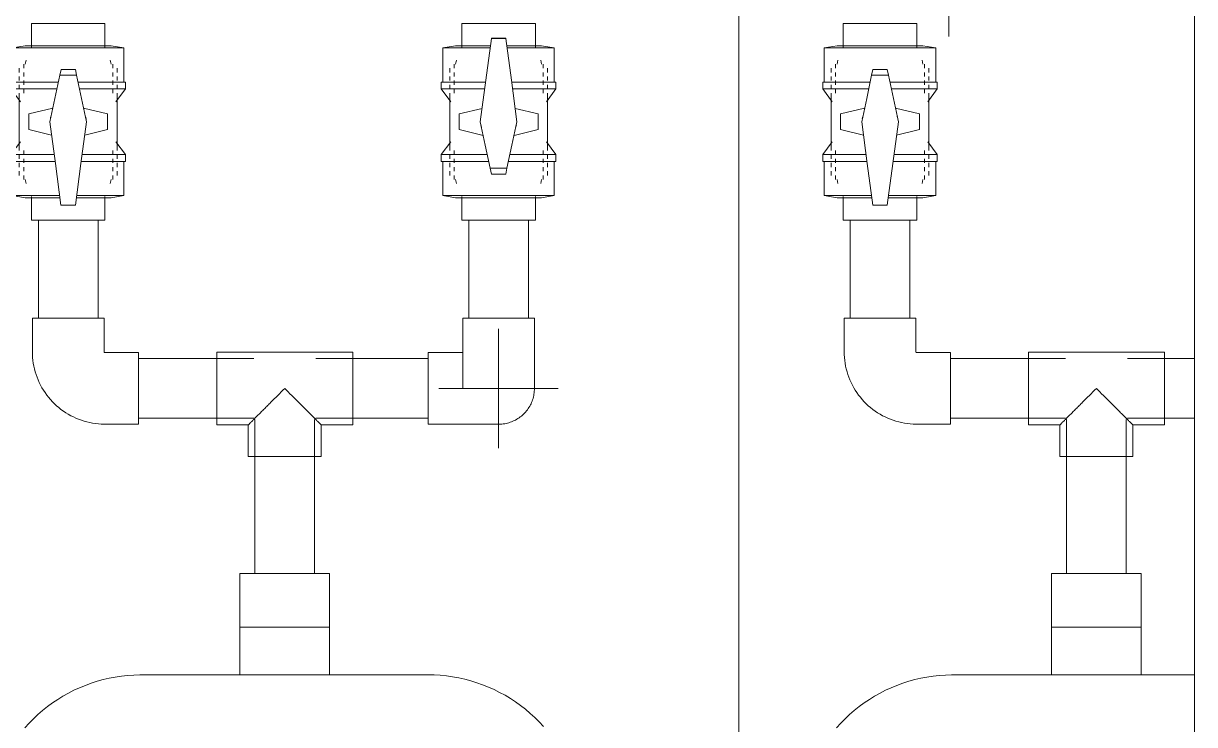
# Model space of a CAD drawing. Header units: millimetres. Extents: x -3824 to 3958, y -576 to 3647.
# Drawn here: x -3096 to -2115, y 1968 to 2556 of the extents above; entities that cross this region are included whole.
import ezdxf

# ---------------------------------------------------------------- set-up
doc = ezdxf.new("R2010")
doc.units = ezdxf.units.MM
for name, color, linetype, lineweight in [('A-_ANOTSYBL_E', 7, 'Continuous', 9), ('M-_EQPT----_E', 7, 'Continuous', 9), ('M-_WATR----_E', 5, 'Continuous', 9)]:
    doc.layers.add(name, color=color, linetype=linetype, lineweight=lineweight)

# ---------------------------------------------------------------- blocks, each defined once
blk = doc.blocks.new('HY-H H2162_4T - HY-H H2162_4T-508128-Разрез 2')
at = {"layer": 'M-_EQPT----_E', "color": 66, "lineweight": 20}
for p, q in [((-2914.14, 2050), (-2914.14, 2010)), ((-2876.64, 2050), (-2914.14, 2050)), ((-2839.14, 2050), (-2876.64, 2050)), ((-2839.14, 2010), (-2839.14, 2050))]:
    blk.add_line(p, q, dxfattribs=at)
blk = doc.blocks.new('COMER_EL50_U-PVC отвод 90 - DN16-DN315 _Grey_-488103-Разрез 2')
at = {"layer": 'M-_WATR----_E', "color": 66, "lineweight": 20}
for p, q in [((-3088.02, 2309), (-3088.02, 2280.8)), ((-3028.02, 2309), (-3088.02, 2309)), ((-3028.02, 2280.8), (-3028.02, 2309)), ((-2999.02, 2280), (-3027.22, 2280)), ((-2999.02, 2220), (-2999.02, 2280)), ((-3027.22, 2220), (-2999.02, 2220))]:
    blk.add_line(p, q, dxfattribs=at)
at = {"layer": 'M-_WATR----_E', "color": 66, "lineweight": 20, "flags": 128}
for points in [[(-3088.02, 2280.8), (-3087.98, 2278.37), (-3087.83, 2275.94), (-3087.59, 2273.52), (-3087.25, 2271.11), (-3086.81, 2268.72), (-3086.28, 2266.35), (-3085.66, 2264), (-3084.94, 2261.67), (-3084.13, 2259.38), (-3083.23, 2257.12), (-3082.23, 2254.9), (-3081.15, 2252.72), (-3079.99, 2250.59), (-3078.74, 2248.5), (-3077.41, 2246.47), (-3075.99, 2244.49), (-3074.5, 2242.57), (-3072.93, 2240.71), (-3071.29, 2238.91), (-3069.58, 2237.18), (-3067.81, 2235.53), (-3065.96, 2233.94), (-3064.06, 2232.43), (-3062.09, 2230.99), (-3060.08, 2229.64), (-3058, 2228.37), (-3055.88, 2227.18), (-3053.71, 2226.07), (-3051.5, 2225.06), (-3049.26, 2224.13), (-3046.97, 2223.3), (-3044.66, 2222.55), (-3042.31, 2221.9), (-3039.95, 2221.35), (-3037.56, 2220.88), (-3035.15, 2220.52), (-3032.74, 2220.25), (-3030.31, 2220.08), (-3027.88, 2220), (-3027.22, 2220)], [(-3027.22, 2280), (-3027.26, 2280), (-3027.29, 2280), (-3027.32, 2280.01), (-3027.35, 2280.01), (-3027.38, 2280.02), (-3027.41, 2280.02), (-3027.45, 2280.03), (-3027.48, 2280.04), (-3027.51, 2280.05), (-3027.54, 2280.06), (-3027.57, 2280.08), (-3027.59, 2280.09), (-3027.62, 2280.11), (-3027.65, 2280.12), (-3027.68, 2280.14), (-3027.7, 2280.16), (-3027.73, 2280.18), (-3027.75, 2280.2), (-3027.78, 2280.22), (-3027.8, 2280.24), (-3027.82, 2280.27), (-3027.84, 2280.29), (-3027.86, 2280.32), (-3027.88, 2280.34), (-3027.9, 2280.37), (-3027.91, 2280.4), (-3027.93, 2280.42), (-3027.94, 2280.45), (-3027.96, 2280.48), (-3027.97, 2280.51), (-3027.98, 2280.54), (-3027.99, 2280.57), (-3028, 2280.6), (-3028.01, 2280.63), (-3028.01, 2280.66), (-3028.02, 2280.7), (-3028.02, 2280.73), (-3028.02, 2280.76), (-3028.02, 2280.79), (-3028.02, 2280.8)]]:
    blk.add_lwpolyline(points, dxfattribs=at)
blk = doc.blocks.new('COMER_TE40_U-PVC тройник равнопроходный - DN16 - DN315 _Grey_-486139-Разрез 2')
at = {"layer": 'M-_WATR----_E', "color": 66, "lineweight": 20}
for p, q in [((-2819.64, 2280.5), (-2933.64, 2280.5)), ((-2933.64, 2280.5), (-2933.64, 2219.5)), ((-2819.64, 2219.5), (-2819.64, 2280.5)), ((-2933.64, 2219.5), (-2907.14, 2219.5)), ((-2907.14, 2219.5), (-2907.14, 2193)), ((-2846.14, 2219.5), (-2819.64, 2219.5)), ((-2846.14, 2193), (-2846.14, 2219.5)), ((-2907.14, 2193), (-2846.14, 2193))]:
    blk.add_line(p, q, dxfattribs=at)
for points, knots in [([(-2907.14, 2219.5), (-2907.11, 2219.5), (-2906.95, 2219.65), (-2906.5, 2220.11), (-2906.05, 2220.59), (-2905.47, 2221.18), (-2904.75, 2221.89), (-2903.93, 2222.69), (-2903.05, 2223.59), (-2902.09, 2224.56), (-2901.04, 2225.6), (-2899.93, 2226.7), (-2898.78, 2227.86), (-2897.59, 2229.07), (-2895.92, 2230.72), (-2894.18, 2232.45), (-2892.4, 2234.25), (-2890.58, 2236.06), (-2887.32, 2239.32), (-2882.51, 2244.12), (-2878.61, 2248.05), (-2876.64, 2250)], [0, 0, 0, 0, 0.071429, 0.107143, 0.142857, 0.178571, 0.214286, 0.25, 0.285714, 0.321429, 0.357143, 0.392857, 0.428571, 0.464286, 0.5, 0.571429, 0.607143, 0.642857, 0.714286, 0.857143, 1, 1, 1, 1]), ([(-2876.64, 2250), (-2874.67, 2248.05), (-2870.77, 2244.12), (-2865.96, 2239.32), (-2862.7, 2236.06), (-2860.87, 2234.25), (-2859.54, 2232.9), (-2858.23, 2231.59), (-2856.94, 2230.31), (-2855.69, 2229.07), (-2854.5, 2227.86), (-2853.35, 2226.7), (-2852.24, 2225.6), (-2851.18, 2224.56), (-2850.23, 2223.59), (-2849.35, 2222.69), (-2848.53, 2221.89), (-2847.81, 2221.18), (-2847.22, 2220.59), (-2846.77, 2220.11), (-2846.32, 2219.65), (-2846.17, 2219.5), (-2846.14, 2219.5)], [0, 0, 0, 0, 0.142857, 0.285714, 0.357143, 0.392857, 0.428571, 0.464286, 0.5, 0.535714, 0.571429, 0.607143, 0.642857, 0.678571, 0.714286, 0.75, 0.785714, 0.821429, 0.857143, 0.892857, 0.928571, 1, 1, 1, 1])]:
    blk.add_open_spline(points, degree=3, knots=knots, dxfattribs=at)
blk = doc.blocks.new('COMER_EL50_U-PVC отвод 90 - DN16-DN315 _Grey_-V3-Разрез 2')
at = {"layer": 'M-_WATR----_E', "color": 94, "lineweight": 20}
for p, q in [((-2728.29, 2280), (-2756.49, 2280)), ((-2756.49, 2280), (-2756.49, 2250)), ((-2728.29, 2280), (-2727.49, 2280)), ((-2756.49, 2250), (-2756.49, 2220)), ((-2756.49, 2220), (-2728.29, 2220))]:
    blk.add_line(p, q, dxfattribs=at)
at = {"layer": 'M-_WATR----_E', "color": 94, "lineweight": 20, "flags": 128}
for points in [[(-2667.49, 2250), (-2667.52, 2248.8), (-2667.59, 2247.6), (-2667.71, 2246.41), (-2667.88, 2245.22), (-2668.09, 2244.04), (-2668.35, 2242.87), (-2668.66, 2241.71), (-2669.02, 2240.56), (-2669.42, 2239.43), (-2669.86, 2238.32), (-2670.35, 2237.22), (-2670.88, 2236.15), (-2671.46, 2235.09), (-2672.08, 2234.06), (-2672.73, 2233.06), (-2673.43, 2232.08), (-2674.17, 2231.14), (-2674.94, 2230.22), (-2675.75, 2229.33), (-2676.59, 2228.48), (-2677.47, 2227.66), (-2678.38, 2226.88), (-2679.32, 2226.13), (-2680.29, 2225.42), (-2681.28, 2224.76), (-2682.31, 2224.13), (-2683.35, 2223.54), (-2684.42, 2223), (-2685.51, 2222.5), (-2686.62, 2222.04), (-2687.75, 2221.63), (-2688.89, 2221.26), (-2690.05, 2220.94), (-2691.22, 2220.66), (-2692.39, 2220.44), (-2693.58, 2220.26), (-2694.77, 2220.12), (-2695.97, 2220.04), (-2697.17, 2220), (-2697.49, 2220)], [(-2697.59, 2220), (-2697.71, 2220), (-2697.89, 2220), (-2698.11, 2220), (-2698.38, 2220), (-2698.69, 2220), (-2699.06, 2220), (-2699.47, 2220), (-2699.92, 2220), (-2700.43, 2220), (-2700.97, 2220), (-2701.56, 2220), (-2702.2, 2220), (-2702.87, 2220), (-2703.59, 2220), (-2704.34, 2220), (-2705.14, 2220), (-2705.97, 2220), (-2706.83, 2220), (-2707.74, 2220), (-2708.67, 2220), (-2709.63, 2220), (-2710.63, 2220), (-2711.65, 2220), (-2712.7, 2220), (-2713.78, 2220), (-2714.87, 2220), (-2715.99, 2220), (-2717.13, 2220), (-2718.29, 2220), (-2719.46, 2220), (-2720.65, 2220), (-2721.85, 2220), (-2723.06, 2220), (-2724.28, 2220), (-2725.5, 2220), (-2726.73, 2220), (-2727.96, 2220), (-2728.29, 2220)]]:
    blk.add_lwpolyline(points, dxfattribs=at)
blk = doc.blocks.new('COMER_industrial series - BVI10050-345129-Разрез 2')
at = {"layer": 'M-_WATR----_E', "color": 66, "lineweight": 20}
for p, q in [((-3088.82, 2555.9), (-3088.82, 2536.17)), ((-3088.82, 2555.9), (-3027.22, 2555.9)), ((-3027.22, 2536.17), (-3027.22, 2555.9)), ((-3094.02, 2537.14), (-3104.67, 2535.34)), ((-3104.67, 2535.34), (-3104.67, 2506.79)), ((-3011.37, 2535.34), (-3104.67, 2535.34)), ((-3022.02, 2537.14), (-3094.02, 2537.14)), ((-3011.37, 2535.34), (-3022.02, 2537.14)), ((-3011.37, 2506.79), (-3011.37, 2535.34)), ((-3095.27, 2521.9), (-3095.27, 2518.41)), ((-3093.31, 2525.23), (-3094.02, 2521.9)), ((-3022.02, 2521.9), (-3022.74, 2525.23)), ((-3020.77, 2518.41), (-3020.77, 2521.9)), ((-3099.02, 2518.41), (-3099.02, 2514.93)), ((-3099.02, 2511.44), (-3099.02, 2507.96)), ((-3095.27, 2514.93), (-3095.27, 2511.44)), ((-3065.05, 2512.51), (-3064.02, 2517.3)), ((-3065.05, 2512.51), (-3051, 2512.51)), ((-3052.02, 2517.3), (-3064.02, 2517.3)), ((-3052.02, 2517.3), (-3051, 2512.51)), ((-3020.77, 2511.44), (-3020.77, 2514.93)), ((-3017.02, 2514.93), (-3017.02, 2518.41)), ((-3017.02, 2507.96), (-3017.02, 2511.44)), ((-3106.02, 2506.79), (-3106.02, 2500.99)), ((-3066.3, 2506.79), (-3106.02, 2506.79)), ((-3099.02, 2504.47), (-3099.02, 2500.99)), ((-3095.27, 2507.96), (-3095.27, 2504.47)), ((-3010.02, 2506.79), (-3049.75, 2506.79)), ((-3020.77, 2504.47), (-3020.77, 2507.96)), ((-3017.02, 2500.99), (-3017.02, 2504.47)), ((-3010.02, 2500.99), (-3010.02, 2506.79)), ((-3106.02, 2500.99), (-3098.02, 2490.29)), ((-3067.52, 2500.99), (-3106.02, 2500.99)), ((-3099.02, 2497.5), (-3099.02, 2449.5)), ((-3095.27, 2500.99), (-3095.27, 2497.5)), ((-3010.02, 2500.99), (-3048.53, 2500.99)), ((-3020.77, 2497.5), (-3020.77, 2500.99)), ((-3018.02, 2490.29), (-3010.02, 2500.99)), ((-3017.02, 2449.5), (-3017.02, 2497.5)), ((-3070.93, 2484.97), (-3091.02, 2480.1)), ((-3025.02, 2480.1), (-3045.12, 2484.97)), ((-3091.02, 2480.1), (-3091.02, 2466.9)), ((-3025.02, 2466.9), (-3025.02, 2480.1)), ((-3091.02, 2466.9), (-3071.87, 2462.26)), ((-3044.18, 2462.26), (-3025.02, 2466.9)), ((-3098.02, 2456.71), (-3106.02, 2446.01)), ((-3010.02, 2446.01), (-3018.02, 2456.71)), ((-3106.02, 2446.01), (-3106.02, 2440.21)), ((-3106.02, 2446.01), (-3069.74, 2446.01)), ((-3099.02, 2446.01), (-3099.02, 2442.53)), ((-3095.27, 2449.5), (-3095.27, 2446.01)), ((-3046.31, 2446.01), (-3010.02, 2446.01)), ((-3020.77, 2446.01), (-3020.77, 2449.5)), ((-3017.02, 2442.53), (-3017.02, 2446.01)), ((-3010.02, 2440.21), (-3010.02, 2446.01)), ((-3106.02, 2440.21), (-3068.94, 2440.21)), ((-3104.67, 2440.21), (-3104.67, 2411.66)), ((-3099.02, 2439.04), (-3099.02, 2435.56)), ((-3095.27, 2442.53), (-3095.27, 2439.04)), ((-3095.27, 2435.56), (-3095.27, 2432.07)), ((-3047.11, 2440.21), (-3010.02, 2440.21)), ((-3020.77, 2439.04), (-3020.77, 2442.53)), ((-3020.77, 2432.07), (-3020.77, 2435.56)), ((-3017.02, 2435.56), (-3017.02, 2439.04)), ((-3011.37, 2411.66), (-3011.37, 2440.21)), ((-3099.02, 2432.07), (-3099.02, 2428.59)), ((-3095.27, 2428.59), (-3095.27, 2425.1)), ((-3094.02, 2425.1), (-3093.31, 2421.77)), ((-3022.74, 2421.77), (-3022.02, 2425.1)), ((-3020.77, 2425.1), (-3020.77, 2428.59)), ((-3017.02, 2428.59), (-3017.02, 2432.07)), ((-3104.67, 2411.66), (-3094.02, 2409.86)), ((-3104.67, 2411.66), (-3065.15, 2411.66)), ((-3094.02, 2409.86), (-3064.91, 2409.86)), ((-3088.82, 2410.83), (-3088.82, 2391.1)), ((-3064.02, 2403.5), (-3064.05, 2403.66)), ((-3052, 2403.66), (-3064.05, 2403.66)), ((-3064.02, 2403.5), (-3052.02, 2403.5)), ((-3052, 2403.66), (-3052.02, 2403.5)), ((-3051.14, 2409.86), (-3022.02, 2409.86)), ((-3050.9, 2411.66), (-3011.37, 2411.66)), ((-3027.22, 2391.1), (-3027.22, 2410.83)), ((-3022.02, 2409.86), (-3011.37, 2411.66)), ((-3027.22, 2391.1), (-3088.82, 2391.1))]:
    blk.add_line(p, q, dxfattribs=at)
at = {"layer": 'M-_WATR----_E', "color": 66, "lineweight": 20, "flags": 128}
for points in [[(-3073.37, 2473.5), (-3069.19, 2493.09), (-3065.05, 2512.51)], [(-3051, 2512.51), (-3046.86, 2493.09), (-3042.67, 2473.5)], [(-3064.05, 2403.66), (-3068.72, 2438.67), (-3073.37, 2473.5)], [(-3042.67, 2473.5), (-3047.33, 2438.67), (-3052, 2403.66)]]:
    blk.add_lwpolyline(points, dxfattribs=at)
at = {"layer": 'M-_WATR----_E', "color": 66, "lineweight": 20}
for start, end in [(162.52929, 170.64886), (9.35114, 17.47071), (7.56795, 14.03001)]:
    blk.add_arc((-3058.02, 2473.5), 15.15, start, end, dxfattribs=at)
blk = doc.blocks.new('COMER_industrial series - BVI10050-V4-Разрез 2')
at = {"layer": 'M-_WATR----_E', "color": 66, "lineweight": 20}
for p, q in [((-2408.82, 2555.9), (-2408.82, 2536.17)), ((-2408.82, 2555.9), (-2347.22, 2555.9)), ((-2347.22, 2536.17), (-2347.22, 2555.9)), ((-2414.02, 2537.14), (-2424.67, 2535.34)), ((-2424.67, 2535.34), (-2424.67, 2506.79)), ((-2331.37, 2535.34), (-2424.67, 2535.34)), ((-2342.02, 2537.14), (-2414.02, 2537.14)), ((-2331.37, 2535.34), (-2342.02, 2537.14)), ((-2331.37, 2506.79), (-2331.37, 2535.34)), ((-2415.27, 2521.9), (-2415.27, 2518.41)), ((-2413.31, 2525.23), (-2414.02, 2521.9)), ((-2342.02, 2521.9), (-2342.74, 2525.23)), ((-2340.77, 2518.41), (-2340.77, 2521.9)), ((-2419.02, 2518.41), (-2419.02, 2514.93)), ((-2419.02, 2511.44), (-2419.02, 2507.96)), ((-2415.27, 2514.93), (-2415.27, 2511.44)), ((-2385.05, 2512.51), (-2384.02, 2517.3)), ((-2385.05, 2512.51), (-2371, 2512.51)), ((-2372.02, 2517.3), (-2384.02, 2517.3)), ((-2372.02, 2517.3), (-2371, 2512.51)), ((-2340.77, 2511.44), (-2340.77, 2514.93)), ((-2337.02, 2514.93), (-2337.02, 2518.41)), ((-2337.02, 2507.96), (-2337.02, 2511.44)), ((-2426.02, 2506.79), (-2426.02, 2500.99)), ((-2386.3, 2506.79), (-2426.02, 2506.79)), ((-2419.02, 2504.47), (-2419.02, 2500.99)), ((-2415.27, 2507.96), (-2415.27, 2504.47)), ((-2330.02, 2506.79), (-2369.75, 2506.79)), ((-2340.77, 2504.47), (-2340.77, 2507.96)), ((-2337.02, 2500.99), (-2337.02, 2504.47)), ((-2330.02, 2500.99), (-2330.02, 2506.79)), ((-2426.02, 2500.99), (-2418.02, 2490.29)), ((-2387.52, 2500.99), (-2426.02, 2500.99)), ((-2419.02, 2497.5), (-2419.02, 2449.5)), ((-2415.27, 2500.99), (-2415.27, 2497.5)), ((-2330.02, 2500.99), (-2368.53, 2500.99)), ((-2340.77, 2497.5), (-2340.77, 2500.99)), ((-2338.02, 2490.29), (-2330.02, 2500.99)), ((-2337.02, 2449.5), (-2337.02, 2497.5)), ((-2390.93, 2484.97), (-2411.02, 2480.1)), ((-2345.02, 2480.1), (-2365.12, 2484.97)), ((-2411.02, 2480.1), (-2411.02, 2466.9)), ((-2345.02, 2466.9), (-2345.02, 2480.1)), ((-2411.02, 2466.9), (-2391.87, 2462.26)), ((-2364.18, 2462.26), (-2345.02, 2466.9)), ((-2418.02, 2456.71), (-2426.02, 2446.01)), ((-2330.02, 2446.01), (-2338.02, 2456.71)), ((-2426.02, 2446.01), (-2426.02, 2440.21)), ((-2426.02, 2446.01), (-2389.74, 2446.01)), ((-2419.02, 2446.01), (-2419.02, 2442.53)), ((-2415.27, 2449.5), (-2415.27, 2446.01)), ((-2366.31, 2446.01), (-2330.02, 2446.01)), ((-2340.77, 2446.01), (-2340.77, 2449.5)), ((-2337.02, 2442.53), (-2337.02, 2446.01)), ((-2330.02, 2440.21), (-2330.02, 2446.01)), ((-2426.02, 2440.21), (-2388.94, 2440.21)), ((-2424.67, 2440.21), (-2424.67, 2411.66)), ((-2419.02, 2439.04), (-2419.02, 2435.56)), ((-2415.27, 2442.53), (-2415.27, 2439.04)), ((-2415.27, 2435.56), (-2415.27, 2432.07)), ((-2367.11, 2440.21), (-2330.02, 2440.21)), ((-2340.77, 2439.04), (-2340.77, 2442.53)), ((-2340.77, 2432.07), (-2340.77, 2435.56)), ((-2337.02, 2435.56), (-2337.02, 2439.04)), ((-2331.37, 2411.66), (-2331.37, 2440.21)), ((-2419.02, 2432.07), (-2419.02, 2428.59)), ((-2415.27, 2428.59), (-2415.27, 2425.1)), ((-2414.02, 2425.1), (-2413.31, 2421.77)), ((-2342.74, 2421.77), (-2342.02, 2425.1)), ((-2340.77, 2425.1), (-2340.77, 2428.59)), ((-2337.02, 2428.59), (-2337.02, 2432.07)), ((-2424.67, 2411.66), (-2414.02, 2409.86)), ((-2424.67, 2411.66), (-2385.15, 2411.66)), ((-2414.02, 2409.86), (-2384.91, 2409.86)), ((-2408.82, 2410.83), (-2408.82, 2391.1)), ((-2384.02, 2403.5), (-2384.05, 2403.66)), ((-2372, 2403.66), (-2384.05, 2403.66)), ((-2384.02, 2403.5), (-2372.02, 2403.5)), ((-2372, 2403.66), (-2372.02, 2403.5)), ((-2371.14, 2409.86), (-2342.02, 2409.86)), ((-2370.9, 2411.66), (-2331.37, 2411.66)), ((-2347.22, 2391.1), (-2347.22, 2410.83)), ((-2342.02, 2409.86), (-2331.37, 2411.66)), ((-2347.22, 2391.1), (-2408.82, 2391.1))]:
    blk.add_line(p, q, dxfattribs=at)
at = {"layer": 'M-_WATR----_E', "color": 66, "lineweight": 20, "flags": 128}
for points in [[(-2393.37, 2473.5), (-2389.19, 2493.09), (-2385.05, 2512.51)], [(-2371, 2512.51), (-2366.86, 2493.09), (-2362.67, 2473.5)], [(-2384.05, 2403.66), (-2388.72, 2438.67), (-2393.37, 2473.5)], [(-2362.67, 2473.5), (-2367.33, 2438.67), (-2372, 2403.66)]]:
    blk.add_lwpolyline(points, dxfattribs=at)
at = {"layer": 'M-_WATR----_E', "color": 66, "lineweight": 20}
for start, end in [(162.52929, 170.64886), (9.35114, 17.47071), (7.56795, 13.57985)]:
    blk.add_arc((-2378.02, 2473.5), 15.15, start, end, dxfattribs=at)
blk = doc.blocks.new('COMER_EL50_U-PVC отвод 90 - DN16-DN315 _Grey_-V6-Разрез 2')
at = {"layer": 'M-_WATR----_E', "color": 94, "lineweight": 20}
for p, q in [((-2727.49, 2309), (-2727.49, 2280.8)), ((-2697.49, 2309), (-2727.49, 2309)), ((-2667.49, 2309), (-2697.49, 2309)), ((-2667.49, 2280.8), (-2667.49, 2309))]:
    blk.add_line(p, q, dxfattribs=at)
at = {"layer": 'M-_WATR----_E', "color": 94, "lineweight": 20, "flags": 128}
for points in [[(-2727.49, 2280.8), (-2727.49, 2279.57), (-2727.49, 2278.34), (-2727.49, 2277.11), (-2727.49, 2275.89), (-2727.49, 2274.68), (-2727.49, 2273.48), (-2727.49, 2272.29), (-2727.49, 2271.11), (-2727.49, 2269.95), (-2727.49, 2268.81), (-2727.49, 2267.68), (-2727.49, 2266.58), (-2727.49, 2265.5), (-2727.49, 2264.44), (-2727.49, 2263.41), (-2727.49, 2262.41), (-2727.49, 2261.43), (-2727.49, 2260.49), (-2727.49, 2259.58), (-2727.49, 2258.71), (-2727.49, 2257.86), (-2727.49, 2257.06), (-2727.49, 2256.3), (-2727.49, 2255.57), (-2727.49, 2254.88), (-2727.49, 2254.24), (-2727.49, 2253.64), (-2727.49, 2253.08), (-2727.49, 2252.56), (-2727.49, 2252.09), (-2727.49, 2251.67), (-2727.49, 2251.29), (-2727.49, 2250.96), (-2727.49, 2250.68), (-2727.49, 2250.45), (-2727.49, 2250.26), (-2727.49, 2250.13), (-2727.49, 2250.04), (-2727.49, 2250), (-2727.49, 2250)], [(-2667.49, 2250), (-2667.49, 2250.02), (-2667.49, 2250.1), (-2667.49, 2250.22), (-2667.49, 2250.39), (-2667.49, 2250.61), (-2667.49, 2250.88), (-2667.49, 2251.2), (-2667.49, 2251.56), (-2667.49, 2251.97), (-2667.49, 2252.43), (-2667.49, 2252.93), (-2667.49, 2253.48), (-2667.49, 2254.07), (-2667.49, 2254.7), (-2667.49, 2255.38), (-2667.49, 2256.1), (-2667.49, 2256.85), (-2667.49, 2257.64), (-2667.49, 2258.48), (-2667.49, 2259.34), (-2667.49, 2260.24), (-2667.49, 2261.18), (-2667.49, 2262.14), (-2667.49, 2263.14), (-2667.49, 2264.16), (-2667.49, 2265.21), (-2667.49, 2266.28), (-2667.49, 2267.38), (-2667.49, 2268.5), (-2667.49, 2269.64), (-2667.49, 2270.8), (-2667.49, 2271.97), (-2667.49, 2273.16), (-2667.49, 2274.36), (-2667.49, 2275.57), (-2667.49, 2276.78), (-2667.49, 2278.01), (-2667.49, 2279.24), (-2667.49, 2280.47), (-2667.49, 2280.8)]]:
    blk.add_lwpolyline(points, dxfattribs=at)
blk = doc.blocks.new('COMER_industrial series - BVI10050-V11-Разрез 2')
at = {"layer": 'M-_WATR----_E', "color": 94, "lineweight": 20}
for p, q in [((-2728.29, 2555.9), (-2728.29, 2536.17)), ((-2728.29, 2555.9), (-2666.69, 2555.9)), ((-2666.69, 2536.17), (-2666.69, 2555.9)), ((-2703.52, 2543.34), (-2703.49, 2543.5)), ((-2703.52, 2543.34), (-2691.47, 2543.34)), ((-2691.49, 2543.5), (-2703.49, 2543.5)), ((-2691.49, 2543.5), (-2691.47, 2543.34)), ((-2733.49, 2537.14), (-2744.14, 2535.34)), ((-2744.14, 2535.34), (-2744.14, 2506.79)), ((-2704.62, 2535.34), (-2744.14, 2535.34)), ((-2704.38, 2537.14), (-2733.49, 2537.14)), ((-2661.49, 2537.14), (-2690.61, 2537.14)), ((-2650.84, 2535.34), (-2690.37, 2535.34)), ((-2650.84, 2535.34), (-2661.49, 2537.14)), ((-2650.84, 2506.79), (-2650.84, 2535.34)), ((-2734.74, 2521.9), (-2734.74, 2518.41)), ((-2732.78, 2525.23), (-2733.49, 2521.9)), ((-2661.49, 2521.9), (-2662.21, 2525.23)), ((-2660.24, 2518.41), (-2660.24, 2521.9)), ((-2738.49, 2518.41), (-2738.49, 2514.93)), ((-2738.49, 2511.44), (-2738.49, 2507.96)), ((-2734.74, 2514.93), (-2734.74, 2511.44)), ((-2660.24, 2511.44), (-2660.24, 2514.93)), ((-2656.49, 2514.93), (-2656.49, 2518.41)), ((-2656.49, 2507.96), (-2656.49, 2511.44)), ((-2745.49, 2506.79), (-2745.49, 2500.99)), ((-2708.41, 2506.79), (-2745.49, 2506.79)), ((-2738.49, 2504.47), (-2738.49, 2500.99)), ((-2734.74, 2507.96), (-2734.74, 2504.47)), ((-2649.49, 2506.79), (-2686.58, 2506.79)), ((-2660.24, 2504.47), (-2660.24, 2507.96)), ((-2656.49, 2500.99), (-2656.49, 2504.47)), ((-2649.49, 2500.99), (-2649.49, 2506.79)), ((-2745.49, 2500.99), (-2737.49, 2490.29)), ((-2709.2, 2500.99), (-2745.49, 2500.99)), ((-2738.49, 2497.5), (-2738.49, 2449.5)), ((-2734.74, 2500.99), (-2734.74, 2497.5)), ((-2649.49, 2500.99), (-2685.78, 2500.99)), ((-2660.24, 2497.5), (-2660.24, 2500.99)), ((-2657.49, 2490.29), (-2649.49, 2500.99)), ((-2656.49, 2449.5), (-2656.49, 2497.5)), ((-2711.34, 2484.74), (-2730.49, 2480.1)), ((-2664.49, 2480.1), (-2683.65, 2484.74)), ((-2730.49, 2480.1), (-2730.49, 2466.9)), ((-2664.49, 2466.9), (-2664.49, 2480.1)), ((-2730.49, 2466.9), (-2710.39, 2462.03)), ((-2684.59, 2462.03), (-2664.49, 2466.9)), ((-2737.49, 2456.71), (-2745.49, 2446.01)), ((-2649.49, 2446.01), (-2657.49, 2456.71)), ((-2745.49, 2446.01), (-2745.49, 2440.21)), ((-2745.49, 2446.01), (-2706.99, 2446.01)), ((-2738.49, 2446.01), (-2738.49, 2442.53)), ((-2734.74, 2449.5), (-2734.74, 2446.01)), ((-2687.99, 2446.01), (-2649.49, 2446.01)), ((-2660.24, 2446.01), (-2660.24, 2449.5)), ((-2656.49, 2442.53), (-2656.49, 2446.01)), ((-2649.49, 2440.21), (-2649.49, 2446.01)), ((-2745.49, 2440.21), (-2705.77, 2440.21)), ((-2744.14, 2440.21), (-2744.14, 2411.66)), ((-2738.49, 2439.04), (-2738.49, 2435.56)), ((-2734.74, 2442.53), (-2734.74, 2439.04)), ((-2734.74, 2435.56), (-2734.74, 2432.07)), ((-2703.49, 2429.7), (-2704.52, 2434.49)), ((-2690.47, 2434.49), (-2704.52, 2434.49)), ((-2690.47, 2434.49), (-2691.49, 2429.7)), ((-2689.22, 2440.21), (-2649.49, 2440.21)), ((-2660.24, 2439.04), (-2660.24, 2442.53)), ((-2660.24, 2432.07), (-2660.24, 2435.56)), ((-2656.49, 2435.56), (-2656.49, 2439.04)), ((-2650.84, 2411.66), (-2650.84, 2440.21)), ((-2738.49, 2432.07), (-2738.49, 2428.59)), ((-2734.74, 2428.59), (-2734.74, 2425.1)), ((-2733.49, 2425.1), (-2732.78, 2421.77)), ((-2703.49, 2429.7), (-2691.49, 2429.7)), ((-2662.21, 2421.77), (-2661.49, 2425.1)), ((-2660.24, 2425.1), (-2660.24, 2428.59)), ((-2656.49, 2428.59), (-2656.49, 2432.07)), ((-2744.14, 2411.66), (-2733.49, 2409.86)), ((-2744.14, 2411.66), (-2650.84, 2411.66)), ((-2733.49, 2409.86), (-2661.49, 2409.86)), ((-2728.29, 2410.83), (-2728.29, 2391.1)), ((-2666.69, 2391.1), (-2666.69, 2410.83)), ((-2661.49, 2409.86), (-2650.84, 2411.66)), ((-2666.69, 2391.1), (-2728.29, 2391.1))]:
    blk.add_line(p, q, dxfattribs=at)
at = {"layer": 'M-_WATR----_E', "color": 94, "lineweight": 20, "flags": 128}
for points in [[(-2712.84, 2473.5), (-2708.19, 2508.33), (-2703.52, 2543.34)], [(-2691.47, 2543.34), (-2686.8, 2508.33), (-2682.14, 2473.5)], [(-2704.52, 2434.49), (-2708.66, 2453.91), (-2712.84, 2473.5)], [(-2682.14, 2473.5), (-2686.32, 2453.91), (-2690.47, 2434.49)]]:
    blk.add_lwpolyline(points, dxfattribs=at)
at = {"layer": 'M-_WATR----_E', "color": 94, "lineweight": 20}
for start, end in [(187.56795, 194.03001), (189.35114, 197.47071), (342.52929, 350.64886)]:
    blk.add_arc((-2697.49, 2473.5), 15.15, start, end, dxfattribs=at)
blk = doc.blocks.new('Бочка фильтра - Бочка фильтра-887382-Разрез 2')
at = {"layer": 'M-_EQPT----_E', "flags": 128}
for points in [[(-3094.34, 1965.68), (-3090.83, 1969.52), (-3087.17, 1973.22), (-3083.37, 1976.77), (-3079.42, 1980.17), (-3075.35, 1983.4), (-3071.14, 1986.47), (-3066.82, 1989.37), (-3062.38, 1992.1), (-3057.84, 1994.64), (-3053.21, 1997), (-3048.48, 1999.17), (-3043.66, 2001.16), (-3038.78, 2002.95), (-3033.82, 2004.54), (-3028.81, 2005.93), (-3023.74, 2007.12), (-3018.63, 2008.11), (-3013.48, 2008.89), (-3008.31, 2009.46), (-3003.12, 2009.83), (-2997.92, 2009.99), (-2996.51, 2010)], [(-2756.76, 2010), (-2756.86, 2010), (-2757.15, 2010), (-2757.63, 2010), (-2758.29, 2010), (-2759.15, 2010), (-2760.2, 2010), (-2761.43, 2010), (-2762.85, 2010), (-2764.45, 2010), (-2766.23, 2010), (-2768.18, 2010), (-2770.31, 2010), (-2772.61, 2010), (-2775.07, 2010), (-2777.7, 2010), (-2780.49, 2010), (-2783.43, 2010), (-2786.52, 2010), (-2789.75, 2010), (-2793.12, 2010), (-2796.63, 2010), (-2800.26, 2010), (-2804.02, 2010), (-2807.89, 2010), (-2811.87, 2010), (-2815.96, 2010), (-2820.14, 2010), (-2824.41, 2010), (-2828.77, 2010), (-2833.2, 2010), (-2837.7, 2010), (-2842.27, 2010), (-2846.89, 2010), (-2851.56, 2010), (-2856.26, 2010), (-2861, 2010), (-2865.77, 2010), (-2870.55, 2010), (-2875.34, 2010), (-2880.14, 2010), (-2884.93, 2010), (-2889.7, 2010), (-2894.46, 2010), (-2899.18, 2010), (-2903.87, 2010), (-2908.52, 2010), (-2913.12, 2010), (-2917.65, 2010), (-2922.12, 2010), (-2926.52, 2010), (-2930.84, 2010), (-2935.07, 2010), (-2939.21, 2010), (-2943.25, 2010), (-2947.18, 2010), (-2951, 2010), (-2954.7, 2010), (-2958.28, 2010), (-2961.72, 2010), (-2965.03, 2010), (-2968.2, 2010), (-2971.22, 2010), (-2974.09, 2010), (-2976.8, 2010), (-2979.36, 2010), (-2981.75, 2010), (-2983.97, 2010), (-2986.02, 2010), (-2987.89, 2010), (-2989.59, 2010), (-2991.1, 2010), (-2992.43, 2010), (-2993.58, 2010), (-2994.54, 2010), (-2995.31, 2010), (-2995.89, 2010), (-2996.29, 2010), (-2996.48, 2010), (-2996.51, 2010)], [(-2996.51, 2010), (-2996.42, 2010), (-2996.13, 2010), (-2995.65, 2010), (-2994.98, 2010), (-2994.12, 2010), (-2993.08, 2010), (-2991.84, 2010), (-2990.43, 2010), (-2988.83, 2010), (-2987.05, 2010), (-2985.09, 2010), (-2982.97, 2010), (-2981.05, 2010)], [(-2772.23, 2010), (-2771.53, 2010), (-2769.31, 2010), (-2767.26, 2010), (-2765.39, 2010), (-2763.69, 2010), (-2762.17, 2010), (-2760.84, 2010), (-2759.69, 2010), (-2758.73, 2010), (-2757.96, 2010), (-2757.38, 2010), (-2756.99, 2010), (-2756.79, 2010), (-2756.76, 2010)], [(-2756.76, 2010), (-2751.56, 2009.9), (-2746.36, 2009.58), (-2741.19, 2009.06), (-2736.03, 2008.34), (-2730.91, 2007.41), (-2725.83, 2006.27), (-2720.8, 2004.93), (-2715.83, 2003.39), (-2710.92, 2001.66), (-2706.09, 1999.73), (-2701.34, 1997.61), (-2696.67, 1995.3), (-2692.11, 1992.8), (-2687.64, 1990.12), (-2683.29, 1987.27), (-2679.05, 1984.25), (-2674.94, 1981.06), (-2670.96, 1977.7), (-2667.12, 1974.19), (-2663.42, 1970.53), (-2659.87, 1966.73)]]:
    blk.add_lwpolyline(points, dxfattribs=at)
blk = doc.blocks.new('Бочка фильтра - Бочка фильтра-V20-Разрез 2')
at = {"layer": 'M-_EQPT----_E', "flags": 128}
for points in [[(-2414.48, 1965.68), (-2410.97, 1969.52), (-2407.31, 1973.22), (-2403.5, 1976.77), (-2399.56, 1980.17), (-2395.48, 1983.4), (-2391.28, 1986.47), (-2386.96, 1989.37), (-2382.52, 1992.1), (-2377.98, 1994.64), (-2373.34, 1997), (-2368.61, 1999.17), (-2363.8, 2001.16), (-2358.91, 2002.95), (-2353.96, 2004.54), (-2348.94, 2005.93), (-2343.88, 2007.12), (-2338.77, 2008.11), (-2333.62, 2008.89), (-2328.45, 2009.46), (-2323.26, 2009.83), (-2318.05, 2009.99), (-2316.65, 2010)], [(-2114.53, 2010), (-2116.76, 2010), (-2120.4, 2010), (-2124.15, 2010), (-2128.02, 2010), (-2132.01, 2010), (-2136.09, 2010), (-2140.27, 2010), (-2144.55, 2010), (-2148.9, 2010), (-2153.34, 2010), (-2157.84, 2010), (-2162.4, 2010), (-2167.02, 2010), (-2171.69, 2010), (-2176.4, 2010), (-2181.14, 2010), (-2185.91, 2010), (-2190.69, 2010), (-2195.48, 2010), (-2200.28, 2010), (-2205.06, 2010), (-2209.84, 2010), (-2214.59, 2010), (-2219.32, 2010), (-2224.01, 2010), (-2228.66, 2010), (-2233.25, 2010), (-2237.79, 2010), (-2242.26, 2010), (-2246.66, 2010), (-2250.98, 2010), (-2255.21, 2010), (-2259.35, 2010), (-2263.39, 2010), (-2267.32, 2010), (-2271.14, 2010), (-2274.84, 2010), (-2278.42, 2010), (-2281.86, 2010), (-2285.17, 2010), (-2288.34, 2010), (-2291.36, 2010), (-2294.23, 2010), (-2296.94, 2010), (-2299.49, 2010), (-2301.88, 2010), (-2304.1, 2010), (-2306.15, 2010), (-2308.03, 2010), (-2309.72, 2010), (-2311.24, 2010), (-2312.57, 2010), (-2313.72, 2010), (-2314.68, 2010), (-2315.45, 2010), (-2316.03, 2010), (-2316.42, 2010), (-2316.62, 2010), (-2316.65, 2010)], [(-2316.65, 2010), (-2316.55, 2010), (-2316.27, 2010), (-2315.79, 2010), (-2315.12, 2010), (-2314.26, 2010), (-2313.21, 2010), (-2311.98, 2010), (-2310.56, 2010), (-2308.96, 2010), (-2307.19, 2010), (-2305.23, 2010), (-2303.1, 2010), (-2301.19, 2010)]]:
    blk.add_lwpolyline(points, dxfattribs=at)
blk = doc.blocks.new('RB90 - Переходное кольцо ПВХ-945384-Разрез 2')
at = {"layer": 'M-_WATR----_E', "color": 66, "lineweight": 20}
for p, q in [((-2914.14, 2095), (-2914.14, 2064)), ((-2839.14, 2095), (-2914.14, 2095)), ((-2839.14, 2064), (-2839.14, 2095)), ((-2914.14, 2064), (-2914.14, 2050)), ((-2839.14, 2050), (-2839.14, 2064)), ((-2839.14, 2050), (-2914.14, 2050))]:
    blk.add_line(p, q, dxfattribs=at)
blk = doc.blocks.new('RB90 - Переходное кольцо ПВХ-945385-Разрез 2')
at = {"layer": 'M-_WATR----_E', "color": 66, "lineweight": 20}
for p, q in [((-2234.27, 2095), (-2234.27, 2064)), ((-2159.27, 2095), (-2234.27, 2095)), ((-2159.27, 2064), (-2159.27, 2095)), ((-2234.27, 2064), (-2234.27, 2050)), ((-2159.27, 2050), (-2159.27, 2064)), ((-2159.27, 2050), (-2234.27, 2050))]:
    blk.add_line(p, q, dxfattribs=at)

msp = doc.modelspace()

# ---------------------------------------------------------------- linework, layer by layer
at = {"layer": 'A-_ANOTSYBL_E'}
msp.add_line((-2496.19, 3281.18), (-2496.19, -475.72), dxfattribs=at)
at = {"layer": 'M-_WATR----_E', "color": 40, "lineweight": 20}
msp.add_line((-2320.42, 2545), (-2320.42, 2645), dxfattribs=at)
msp.add_line((-2320.42, 2545), (-2320.42, 2645), dxfattribs=at)
at = {"layer": 'M-_WATR----_E', "color": 33, "lineweight": 20}
msp.add_line((-2114.53, 2621), (-2114.53, 274), dxfattribs=at)
at = {"layer": 'M-_WATR----_E', "color": 66, "lineweight": 20}
for p, q in [((-3083.02, 2391), (-3083.02, 2309)), ((-3033.02, 2391), (-3083.02, 2391)), ((-3033.02, 2309), (-3033.02, 2391)), ((-2403.02, 2391), (-2403.02, 2309)), ((-2353.02, 2391), (-2403.02, 2391)), ((-2353.02, 2309), (-2353.02, 2391)), ((-2902.64, 2275), (-2999.02, 2275)), ((-2222.77, 2275), (-2319.02, 2275)), ((-2999.02, 2225), (-2902.64, 2225)), ((-2901.64, 2224), (-2901.64, 2095)), ((-2851.64, 2095), (-2851.64, 2224)), ((-2319.02, 2225), (-2222.77, 2225)), ((-2221.77, 2224), (-2221.77, 2095)), ((-2171.77, 2095), (-2171.77, 2224))]:
    msp.add_line(p, q, dxfattribs=at)
at = {"layer": 'M-_WATR----_E', "color": 94, "lineweight": 20}
for p, q in [((-2722.49, 2391), (-2722.49, 2309)), ((-2672.49, 2391), (-2722.49, 2391)), ((-2672.49, 2309), (-2672.49, 2391)), ((-2697.49, 2200), (-2697.49, 2300)), ((-2756.49, 2275), (-2850.64, 2275)), ((-2114.53, 2275), (-2170.77, 2275)), ((-2747.49, 2250), (-2647.49, 2250)), ((-2850.64, 2225), (-2756.49, 2225)), ((-2170.77, 2225), (-2114.53, 2225))]:
    msp.add_line(p, q, dxfattribs=at)

# ---------------------------------------------------------------- block references
at = {"layer": 'M-_EQPT----_E', "color": 66, "lineweight": 20}
for p in [(0, 0), (679.86, 0)]:
    msp.add_blockref('HY-H H2162_4T - HY-H H2162_4T-508128-Разрез 2', p, dxfattribs=at)
at = {"layer": 'M-_EQPT----_E'}
for name in ['Бочка фильтра - Бочка фильтра-887382-Разрез 2', 'Бочка фильтра - Бочка фильтра-V20-Разрез 2']:
    msp.add_blockref(name, (0, 0), dxfattribs=at)
at = {"layer": 'M-_WATR----_E', "color": 66, "lineweight": 20}
for name, p in [('COMER_industrial series - BVI10050-345129-Разрез 2', (0, 0)), ('COMER_industrial series - BVI10050-V4-Разрез 2', (0, 0)), ('COMER_EL50_U-PVC отвод 90 - DN16-DN315 _Grey_-488103-Разрез 2', (0, 0)), ('COMER_EL50_U-PVC отвод 90 - DN16-DN315 _Grey_-488103-Разрез 2', (680, 0)), ('COMER_TE40_U-PVC тройник равнопроходный - DN16 - DN315 _Grey_-486139-Разрез 2', (0, 0)), ('COMER_TE40_U-PVC тройник равнопроходный - DN16 - DN315 _Grey_-486139-Разрез 2', (679.86, 0)), ('RB90 - Переходное кольцо ПВХ-945384-Разрез 2', (0, 0)), ('RB90 - Переходное кольцо ПВХ-945385-Разрез 2', (0, 0))]:
    msp.add_blockref(name, p, dxfattribs=at)
at = {"layer": 'M-_WATR----_E', "color": 94, "lineweight": 20}
for name in ['COMER_industrial series - BVI10050-V11-Разрез 2', 'COMER_EL50_U-PVC отвод 90 - DN16-DN315 _Grey_-V6-Разрез 2', 'COMER_EL50_U-PVC отвод 90 - DN16-DN315 _Grey_-V3-Разрез 2']:
    msp.add_blockref(name, (0, 0), dxfattribs=at)

doc.saveas('drawing.dxf')
